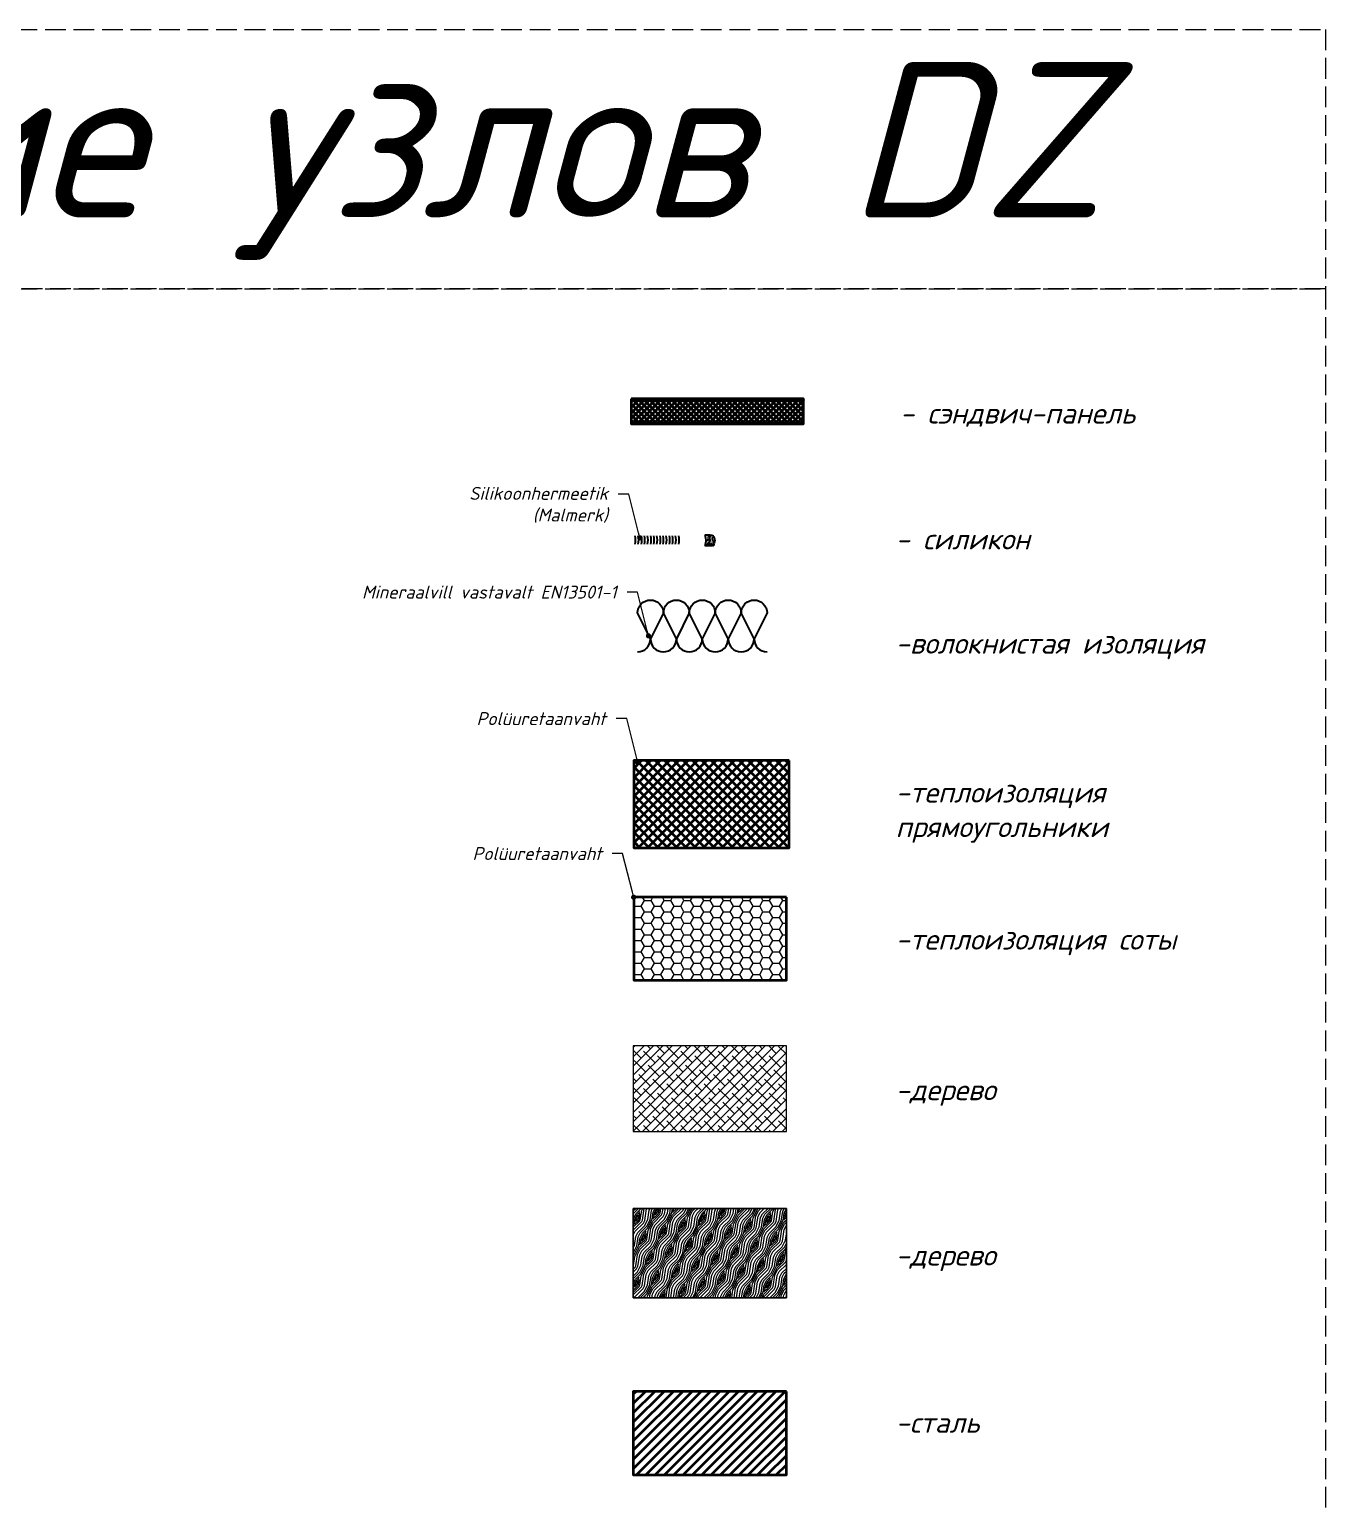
# Model space of a CAD drawing. Header units: millimetres. Extents: x -29692 to 34729, y -8412 to 43293.
# Drawn here: x -7334 to -6084, y 1080 to 2500 of the extents above; entities that cross this region are included whole.
import ezdxf
from ezdxf import colors
from ezdxf.entities.mleader import LeaderData, LeaderLine
from ezdxf.math import Vec2, Vec3

# ---------------------------------------------------------------- set-up
doc = ezdxf.new("R2010")
doc.units = ezdxf.units.MM
doc.linetypes.add('JIS_02_4.0', pattern=[5.5, 4, -1.5])
doc.layers.add('_0_001_Профили', color=150, linetype='Continuous', lineweight=35)
doc.layers.add('_0_004_Текст_01', color=7, linetype='Continuous', lineweight=18)
doc.layers.add('_0_023 _Линия_04', color=96, linetype='JIS_02_4.0', lineweight=9, plot=False)
doc.styles.add('2.5_AM_mm_ISOCPEUR_style', font='isocpeui.ttf', dxfattribs={"height": 2.5})
doc.styles.add('_DZ_2.5', font='isocpeui.ttf', dxfattribs={"height": 2.5})
doc.styles.add('_DZ_4', font='isocpeui.ttf', dxfattribs={"height": 4})
doc.styles.add('ГОСТ 2.304', font='isocpeui.ttf')

# ---------------------------------------------------------------- blocks, each defined once
blk = doc.blocks.new('_Dot')
at = {"color": 0, "linetype": 'ByBlock', "lineweight": -2}
blk.add_line((-0.5, 0), (-1, 0), dxfattribs=at)
at = {"color": 0, "linetype": 'ByBlock', "const_width": 0.5}
blk.add_lwpolyline([(-0.25, 0, 1), (0.25, 0, 1)], format="xyb", close=True, dxfattribs=at)
blk = doc.blocks.new('*U271')
at = {"layer": '_0_001_Профили', "ltscale": 5}
h = blk.add_hatch(dxfattribs=at)
h.set_pattern_fill('ANSI37', color=51, scale=30)
h.set_pattern_definition([(45, (68, 0), (-2.65165, 2.65165), []), (135, (68, 0), (-2.65165, -2.65165), [])])
h.paths.add_polyline_path([(1, 23), (1, 1), (167, 1), (167, 23)])
at = {"layer": '_0_001_Профили', "color": 51}
for points in [[(1, 24), (1, 0), (167, 0), (167, 24), (1, 24)], [(1, 23), (1, 1), (167, 1), (167, 23), (1, 23)]]:
    blk.add_lwpolyline(points, close=True, dxfattribs=at)
at = {"layer": '_0_001_Профили', "color": 51, "lineweight": 30, "insert": (1.5, 4), "char_height": 2.5, "attachment_point": 1, "style": 'ГОСТ 2.304'}
blk.add_mtext_dynamic_manual_height_columns('24 мм', width=16.794, gutter_width=25, heights=[0], dxfattribs=at)
blk = doc.blocks.new('*U274')
at = {"layer": '_0_001_Профили'}
h = blk.add_hatch(dxfattribs=at)
h.set_pattern_fill('ANSI37', color=51, scale=2)
h.set_pattern_definition([(45, (110.022, 64.1017), (-4.49013, 4.49013), []), (135, (110.022, 64.1017), (-4.49013, -4.49013), [])])
h.paths.add_polyline_path([(150, 84.1), (0, 84.1), (0, 0), (150, 0)])
at = {"layer": '_0_001_Профили', "color": 51}
blk.add_lwpolyline([(150, 84.1), (0, 84.1), (0, 0), (150, 0), (150, 84.1)], close=True, dxfattribs=at)
blk = doc.blocks.new('*U275')
at = {"layer": '_0_001_Профили', "lineweight": 20, "ltscale": 20}
h = blk.add_hatch(dxfattribs=at)
h.set_pattern_fill('HONEY', color=51, scale=2, style=0)
h.set_pattern_definition([(0, (107.286, 60), (9.525, 5.49926), [6.35, -12.7]), (120, (107.286, 60), (-9.525, 5.49926), [6.35, -12.7]), (60, (107.286, 60), (2e-08, 10.99852), [-12.7, 6.35])])
h.paths.add_polyline_path([(147.3, 80), (0, 80), (0, 0), (147.3, 0)])
at = {"layer": '_0_001_Профили', "color": 51}
blk.add_lwpolyline([(147.3, 80), (0, 80), (0, 0), (147.3, 0), (147.3, 80)], close=True, dxfattribs=at)
blk = doc.blocks.new('*U282')
at = {"layer": '_0_001_Профили', "lineweight": 0}
h = blk.add_hatch(dxfattribs=at)
h.set_pattern_fill('ANSI38', color=51, scale=2)
h.set_pattern_definition([(45, (107.6444, 62.53), (-4.49013, 4.49013), []), (135, (107.6444, 62.53), (-13.4704, 4.49013), [15.875, -9.525])])
h.paths.add_polyline_path([(147.6, 82.5), (0, 82.5), (0, 0), (147.6, 0)])
at = {"layer": '_0_001_Профили', "color": 51, "lineweight": 0}
blk.add_lwpolyline([(147.6, 82.5), (0, 82.5), (0, 0), (147.6, 0), (147.6, 82.5)], close=True, dxfattribs=at)
blk = doc.blocks.new('*U281')
at = {"layer": '_0_001_Профили', "lineweight": 0}
h = blk.add_hatch(dxfattribs=at)
h.set_pattern_fill('WOODFACE', color=51, scale=2, angle=18, pattern_type=2)
h.set_pattern_definition([(18, (-2808.87, 58272.806), (12.8407904, 25.20147), [1, -19]), (108, (-2803.425, 58281.935), (-25.20147, 12.8407904), [2, -18]), (63, (-2806.611, 58278.797), (-6.18034, 19.0211303), [1.414, -4.242, 1.414, -2.828, 9.9, -8.4862712]), (63, (-2809.513, 58271.546), (-6.18034, 19.0211303), [1.4142, -2.8284, 1.4142, -22.6274712]), (63, (-2803.473, 58275.611), (-6.18034, 19.0211303), [1.4142, -26.870071]), (63, (-2801.262, 58275.278), (-6.18034, 19.0211303), [1.4142, -26.870071]), (63, (-2804.733, 58276.253), (-6.18034, 19.0211303), [1.4142, -26.870071]), (63, (-2805.993, 58276.895), (-6.18034, 19.0211303), [2.8284, -25.455871]), (63, (-2805.873, 58292.706), (-6.18034, 19.0211303), [2.8284, -25.455871]), (63, (-2808.204, 58277.228), (-6.18034, 19.0211303), [5.6568, -22.627471]), (63, (-2809.465, 58277.87), (-6.18034, 19.0211303), [5.6568, -22.627471]), (63, (-2798.955, 58287.594), (-6.18034, 19.0211303), [5.6568, -22.627471]), (63, (-2811.034, 58279.463), (-6.18034, 19.0211303), [4.24264, -24.041631]), (63, (-2815.765, 58281.08), (-6.18034, 19.0211303), [4.24264, -24.041631]), (63, (-2813.245, 58279.796), (-6.18034, 19.0211303), [4.24264, -24.041631]), (63, (-2802.735, 58289.52), (-6.18034, 19.0211303), [7.071068, -21.213203]), (63, (-2804.946, 58289.853), (-6.18034, 19.0211303), [7.071068, -21.213203]), (63, (-2801.499, 58285.716), (-6.18034, 19.0211303), [9.899495, -18.384776]), (44.565051, (-2807.5865, 58275.326), (19.0211303, 6.1803399), [2.236068, -42.4852916]), (44.565051, (-2805.636, 58282.2685), (19.0211303, 6.1803399), [2.236068, -42.4852916]), (44.565051, (-2805.969, 58280.057), (19.0211303, 6.1803399), [2.236068, -42.4852916]), (44.565051, (-2807.9195, 58273.115), (19.0211303, 6.1803399), [4.472136, -40.2492235]), (44.565051, (-2806.896, 58282.9105), (19.0211303, 6.1803399), [6.708204, -38.0131556]), (44.565051, (-2809.1075, 58283.2435), (19.0211303, 6.1803399), [8.944272, -35.7770876]), (44.565051, (-2811.319, 58283.5766), (19.0211303, 6.1803399), [8.944272, -35.7770876]), (44.565051, (-2816.026, 58288.356), (19.0211303, 6.1803399), [8.944272, -35.7770876]), (44.565051, (-2815.408, 58286.454), (19.0211303, 6.1803399), [11.18034, -33.5410195]), (44.565051, (-2813.839, 58284.861), (19.0211303, 6.1803399), [11.18034, -33.5410195]), (81.434949, (-2804.709, 58279.415), (-6.1803399, 19.0211303), [2.236068, -42.4852916]), (81.434949, (-2806.944, 58276.586), (-6.1803399, 19.0211303), [2.236068, -42.4852916]), (81.434949, (-2808.8705, 58272.806), (-6.1803399, 19.0211303), [4.472136, -40.2492235]), (81.434949, (-2804.091, 58277.513), (-6.1803399, 19.0211303), [4.472136, -40.2492235]), (81.434949, (-2810.464, 58271.237), (-6.1803399, 19.0211303), [6.708204, -38.0131556]), (81.434949, (-2812.366, 58270.619), (-6.1803399, 19.0211303), [8.944272, -35.7770876]), (81.434949, (-2795.556, 58277.132), (-6.1803399, 19.0211303), [8.944272, -35.7770876]), (81.434949, (-2802.831, 58276.871), (-6.1803399, 19.0211303), [8.944272, -35.7770876]), (81.434949, (-2798.409, 58276.205), (-6.1803399, 19.0211303), [11.18034, -33.5410195]), (81.434949, (-2800.62, 58276.538), (-6.1803399, 19.0211303), [11.18034, -33.5410195])])
h.paths.add_polyline_path([(0, 0), (0, 86.2), (147.6, 86.2), (147.6, 0)])
at = {"layer": '_0_001_Профили', "color": 51, "lineweight": 0}
blk.add_lwpolyline([(0, 86.2), (0, 0), (147.6, 0), (147.6, 86.2)], close=True, dxfattribs=at)
blk.add_lwpolyline([(0, 0), (0, 0), (0, 86.2), (147.6, 86.2), (147.6, 0), (0, 0)], dxfattribs=at)
blk = doc.blocks.new('*U283')
at = {"layer": '_0_001_Профили'}
h = blk.add_hatch(dxfattribs=at)
h.set_pattern_fill('ANSI31', color=51, scale=2, style=0)
h.set_pattern_definition([(45, (107.6444, 60.414), (-4.49013, 4.49013), [])])
h.paths.add_polyline_path([(147.6, 80.4), (0, 80.4), (0, 0), (147.6, 0)])
at = {"layer": '_0_001_Профили', "color": 51}
blk.add_lwpolyline([(147.6, 80.4), (0, 80.4), (0, 0), (147.6, 0), (147.6, 80.4)], close=True, dxfattribs=at)
blk = doc.blocks.new('*U1102')
at = {"color": 0, "linetype": 'ByBlock', "lineweight": -2}
for centre in [(-17.9, 4.1), (-14.9, 4.1), (-11.9, 4.1), (-8.9, 4.1), (-5.9, 4.1), (-2.9, 4.1), (0.1, 4.1), (3.1, 4.1), (6.1, 4.1), (9.1, 4.1), (12.1, 4.1), (15.1, 4.1), (18.1, 4.1), (21.1, 4.1), (24.1, 4.1)]:
    blk.add_arc(centre, 18.4, 347.2092, 12.7908, dxfattribs=at)
blk = doc.blocks.new('*U1101')
at = {"color": 0, "linetype": 'ByBlock', "lineweight": -2}
for points in [[(0, 0, 0.414214), (12.5, 12.5), (0, 37.5, -1), (25, 37.5), (12.5, 12.5, 0.414214), (25, 0)], [(25, 0, 0.414214), (37.5, 12.5), (25, 37.5, -1), (50, 37.5), (37.5, 12.5, 0.414214), (50, 0)], [(50, 0, 0.414214), (62.5, 12.5), (50, 37.5, -1), (75, 37.5), (62.5, 12.5, 0.414214), (75, 0)], [(75, 0, 0.414214), (87.5, 12.5), (75, 37.5, -1), (100, 37.5), (87.5, 12.5, 0.414214), (100, 0)], [(100, 0, 0.414214), (112.5, 12.5), (100, 37.5, -1), (125, 37.5), (112.5, 12.5, 0.414214), (125, 0)]]:
    blk.add_lwpolyline(points, format="xyb", dxfattribs=at)
blk = doc.blocks.new('*U1165')
at = {"linetype": 'ByBlock', "lineweight": -2}
h = blk.add_hatch(dxfattribs=at)
h.set_pattern_fill('AR-SAND', color=0, scale=0.05)
h.set_pattern_definition([(37.5, (-6e-12, 4.7492), (-0.08, 2.44707), [0, -1.9304, 0, -2.159, 0, -2.06375]), (7.5, (-6e-12, 4.7492), (2.2476, 3.5841), [0, -1.0414, 0, -1.7399, 0, -0.66675]), (327.5, (-1.562, 4.7492), (3.95496, 0.0072), [0, -0.635, 0, -2.286, 0, -2.9845]), (317.5, (-1.562, 4.7492), (3.8178, 1.11465), [0, -0.3175, 0, -1.4986, 0, -1.7145])])
h.paths.add_polyline_path([(10, -5.3), (10, 4.7, -0.158281), (0, 4.7), (0, -5.3, -0.158613)])
at = {"color": 0, "linetype": 'ByBlock', "lineweight": -2}
for p, q in [((0, -5.3), (0, 0)), ((10, 0), (10, -5.3))]:
    blk.add_line(p, q, dxfattribs=at)
for points in [[(0, 0), (0, 2.1)], [(10, 0), (10, 2.1)]]:
    blk.add_lwpolyline(points, dxfattribs=at)
for centre, radius, start, end in [((5, -2.5), 6.82, 42.8365, 137.1635), ((5, 15.4), 16.2, 252.0116, 287.9884), ((5, -20.6), 16.2, 71.9745, 108.0255)]:
    blk.add_arc(centre, radius, start, end, dxfattribs=at)

msp = doc.modelspace()

# ---------------------------------------------------------------- linework, layer by layer
at = {"layer": '_0_023 _Линия_04', "ltscale": 5, "transparency": 33554687}
for points in [[(-8584.319, 2500), (-6084.319, 2500), (-6084.319, 2250), (-8584.319, 2250)], [(-8584.319, 2250), (-6084.319, 2250), (-6084.319, -2810.439), (-8584.319, -2810.439)]]:
    msp.add_lwpolyline(points, close=True, dxfattribs=at)

# ---------------------------------------------------------------- block references
at = {"color": 0, "linetype": 'ByBlock', "lineweight": -2}
for name, p in [('*U1102', (-6750.199, 2003.74)), ('*U1101', (-6747.914, 1899.947))]:
    msp.add_blockref(name, p, dxfattribs=at)
at = {"color": 0, "linetype": 'ByBlock', "lineweight": -2, "xscale": -1, "rotation": 270}
msp.add_blockref('*U1165', (-6677.746, 2002.351), dxfattribs=at)
at = {"layer": '_0_001_Профили', "color": 51, "rotation": 2.591865371504979e-06}
msp.add_blockref('*U271', (-6754.868, 2119.805), dxfattribs=at)
at = {"layer": '_0_001_Профили', "color": 51}
for name, p in [('*U274', (-6751.574, 1711.079)), ('*U275', (-6751.574, 1583.399)), ('*U282', (-6751.933, 1437.637)), ('*U281', (-6751.933, 1277.228)), ('*U283', (-6751.933, 1106.619))]:
    msp.add_blockref(name, p, dxfattribs=at)

# ---------------------------------------------------------------- texts
at = {"layer": '_0_004_Текст_01', "transparency": 33554687, "insert": (-7334.319, 2373.31), "char_height": 150, "width": 12500, "attachment_point": 5, "style": '_DZ_4'}
msp.add_mtext('Оформление узлов DZ', dxfattribs=at)
at = {"layer": '_0_004_Текст_01', "char_height": 20, "width": 344.40736, "attachment_point": 1, "style": '2.5_AM_mm_ISOCPEUR_style'}
for s, insert in [('- сэндвич-панель', (-6494.701, 2140.061)), ('- силикон', (-6498.917, 2018.734)), ('-волокнистая изоляция', (-6498.917, 1918.255)), ('-теплоизоляция прямоугольники', (-6498.917, 1774.668)), ('-теплоизоляция соты', (-6498.917, 1632.89)), ('-дерево', (-6498.917, 1487.751)), ('-дерево', (-6498.917, 1328.381)), ('-сталь', (-6498.917, 1167.105))]:
    msp.add_mtext(s, dxfattribs=dict(at, insert=insert))

# ---------------------------------------------------------------- leaders
at = {"layer": '_0_004_Текст_01'}
ml = msp.add_multileader_mtext('Standard', dxfattribs=at)
ml.set_content('Silikoonhermeetik \\P(Malmerk)', color=256, style='_DZ_2.5')
ml.set_leader_properties(color=256, linetype='ByLayer', lineweight=-1)
ml.set_arrow_properties(name='DOT')
ml.build(insert=Vec2(0, 0))
ml.multileader.update_dxf_attribs({"dogleg_length": 2, "arrow_head_size": 5, "scale": 5})
ctx = ml.context
ctx.base_point, ctx.scale, ctx.char_height, ctx.arrow_head_size, ctx.landing_gap_size, ctx.plane_origin = Vec3(-6921.33, 2052.143), 5, 12.5, 5, 10, Vec3(-6743.981, 2017.365)
ctx.text_align_type = 2
notes = []
notes.append((ctx, [(0, (1, 1, 0), (-6756.387, 2052.143), (-1, 0), 10, [(0, [(-6745.731, 2009.99)], 0, [])])]))
ctx.mtext.insert, ctx.mtext.alignment, ctx.mtext.flow_direction = Vec3(-6776.387, 2059.018), 3, 5
ml = msp.add_multileader_mtext('Standard', dxfattribs=at)
ml.set_content('{\\fISOCPEUR|b0|i1|c186|p34;Mineraalvill vastavalt} EN13501-1 ', color=256, style='_DZ_2.5')
ml.set_leader_properties(color=256, linetype='ByLayer', lineweight=-1)
ml.set_arrow_properties(name='DOT')
ml.build(insert=Vec2(0, 0))
ml.multileader.update_dxf_attribs({"dogleg_length": 2, "arrow_head_size": 5, "scale": 5})
ctx = ml.context
ctx.base_point, ctx.scale, ctx.char_height, ctx.arrow_head_size, ctx.landing_gap_size, ctx.plane_origin = Vec3(-7032.946, 1957.566), 5, 12.5, 5, 10, Vec3(-6735.578, 1922.789)
ctx.text_align_type = 2
notes.append((ctx, [(0, (1, 1, 0), (-6747.983, 1957.566), (-1, 0), 10, [(0, [(-6737.328, 1915.414)], 0, [])])]))
ctx.mtext.insert, ctx.mtext.alignment, ctx.mtext.flow_direction = Vec3(-6767.983, 1963.821), 3, 5
ml = msp.add_multileader_mtext('Standard', dxfattribs=at)
ml.set_content('Polüuretaanvaht ', color=256, style='_DZ_2.5')
ml.set_leader_properties(color=256, linetype='ByLayer', lineweight=-1)
ml.set_arrow_properties(name='DOT')
ml.build(insert=Vec2(0, 0))
ml.multileader.update_dxf_attribs({"dogleg_length": 2, "arrow_head_size": 5, "scale": 5})
ctx = ml.context
ctx.base_point, ctx.scale, ctx.char_height, ctx.arrow_head_size, ctx.landing_gap_size, ctx.plane_origin = Vec3(-6917.178, 1835.608), 5, 12.5, 5, 10, Vec3(-6745.937, 1800.83)
ctx.text_align_type = 2
notes.append((ctx, [(0, (1, 1, 0), (-6758.343, 1835.608), (-1, 0), 10, [(0, [(-6747.687, 1793.455)], 0, [])])]))
ctx.mtext.insert, ctx.mtext.alignment, ctx.mtext.flow_direction = Vec3(-6778.343, 1841.858), 3, 5
ml = msp.add_multileader_mtext('Standard', dxfattribs=at)
ml.set_content('Polüuretaanvaht ', color=256, style='_DZ_2.5')
ml.set_leader_properties(color=256, linetype='ByLayer', lineweight=-1)
ml.set_arrow_properties(name='DOT')
ml.build(insert=Vec2(0, 0))
ml.multileader.update_dxf_attribs({"dogleg_length": 2, "arrow_head_size": 5, "scale": 5})
ctx = ml.context
ctx.base_point, ctx.scale, ctx.char_height, ctx.arrow_head_size, ctx.landing_gap_size, ctx.plane_origin = Vec3(-6921.065, 1705.552), 5, 12.5, 5, 10, Vec3(-6749.824, 1670.774)
ctx.text_align_type = 2
notes.append((ctx, [(0, (1, 1, 0), (-6762.23, 1705.552), (-1, 0), 10, [(0, [(-6751.574, 1663.399)], 0, [])])]))
ctx.mtext.insert, ctx.mtext.alignment, ctx.mtext.flow_direction = Vec3(-6782.23, 1711.802), 3, 5
for ctx, leaders in notes:
    for number, flags, end, landing, length, lines in leaders:
        leader = LeaderData()
        leader.index, (leader.has_last_leader_line, leader.has_dogleg_vector, leader.attachment_direction) = number, flags
        leader.last_leader_point, leader.dogleg_vector, leader.dogleg_length = Vec3(end), Vec3(landing), length
        for number, points, colour, breaks in lines:
            line = LeaderLine()
            line.index, line.vertices, line.color, line.breaks = number, Vec3.list(points), colors.encode_raw_color(colour), breaks
            leader.lines.append(line)
        ctx.leaders.append(leader)

doc.saveas('drawing.dxf')
